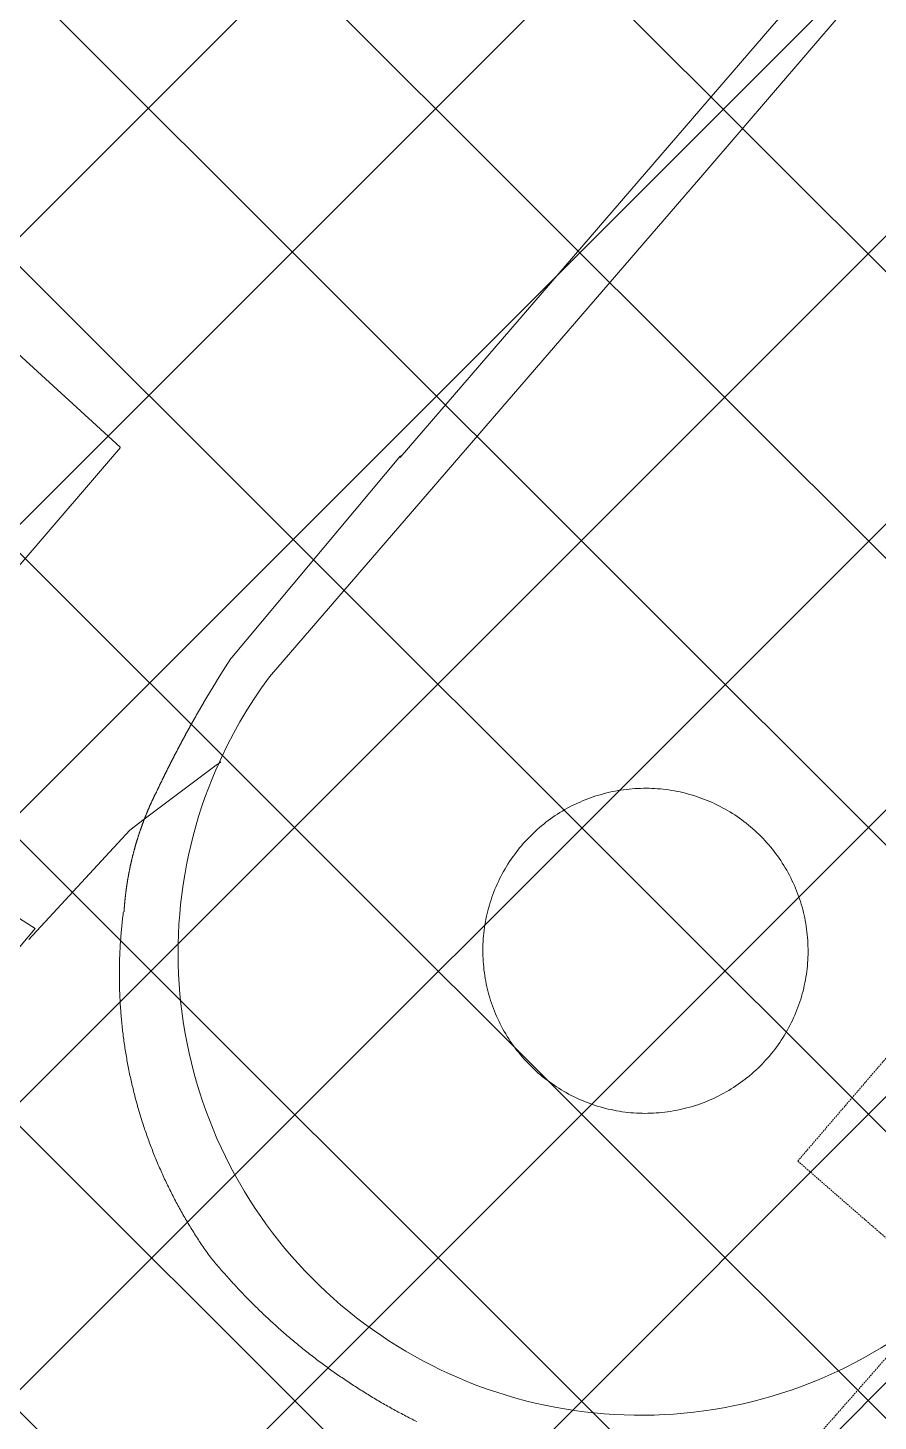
# Model space of a CAD drawing. Header units: millimetres. Extents: x 833924389 to 835767163, y 817400000 to 818811854.
# Drawn here: x 834249586 to 834275785, y 817790328 to 817833277 of the extents above; entities that cross this region are included whole.
import ezdxf

# ---------------------------------------------------------------- set-up
doc = ezdxf.new("R2010")
doc.units = ezdxf.units.MM
doc.header["$LTSCALE"] = 10
doc.header["$MEASUREMENT"] = 0
doc.linetypes.add('HIDDEN', pattern=[0.375, 0.25, -0.125])
doc.layers.add('01_Base_Plan', color=5, linetype='Continuous', lineweight=5)
doc.layers.add('12_AEL_Outline', color=253, linetype='HIDDEN', lineweight=5)
doc.layers.add('_MTR', color=190, linetype='Continuous')
doc.linetypes.add('11sw3b$0$B1_BDYF', pattern='A,2.5,-0.5,[130,ltypeshp.shx,S=0.5,R=0,X=0,Y=0],-0.5', length=3.5)

# ---------------------------------------------------------------- blocks, each defined once
blk = doc.blocks.new('11sw3b$0$BDYGA')
at = {"color": 0, "linetype": 'Continuous'}
for p, q in [((0, 0.5), (0, -0.5)), ((1, -0.5), (0, 0.5)), ((0, -0.5), (1, 0.5)), ((1, 0.5), (1, -0.5))]:
    blk.add_line(p, q, dxfattribs=at)

msp = doc.modelspace()

# ---------------------------------------------------------------- hatches: boundary and pattern name
at = {"layer": '_MTR'}
h = msp.add_hatch(dxfattribs=at)
h.set_pattern_fill('ANSI37', color=256, scale=50000, style=0)
h.set_pattern_definition([(45, (0, 0), (-4419.417382415922, 4419.417382415922), []), (135, (0, 0), (-4419.417382415922, -4419.417382415922), [])])
h.paths.add_polyline_path([(834719025.0676242, 818175044.075776), (834829436.1637323, 818440899.0154631), (834544329.9875726, 818440899.0154631), (834540047.6918651, 818430486.7932322), (834494662.9516805, 818320135.7028404), (834491212.3501357, 818312096.8899884), (834489639.5860337, 818307373.809575), (834488467.7132754, 818300887.678466), (834488287.0573709, 818295402.6064734), (834489123.4445984, 818289469.5896976), (834490523.0838149, 818284300.8385714), (834492959.6897802, 818278585.4277595), (834497359.5052412, 818271989.8078504), (834500943.2578423, 818268402.4543666), (834504241.8491156, 818265890.0219382), (834506773.0374651, 818264239.4954746), (834509304.2258146, 818262588.969011), (834549547.6363403, 818245865.156262), (834521788.9357352, 818162669.0288637), (834512956.6186229, 818145898.9397866), (834505350.3781369, 818132402.978609), (834498851.625464, 818120358.1720601), (834490645.3412085, 818106191.5494635), (834483043.1765755, 818093566.7455992), (834465497.3880057, 818066156.0749869), (834456186.300847, 818052465.0283059), (834449435.9111947, 818042521.66696), (834429928.4301713, 818015782.6322176), (834415902.0111922, 817997330.5279367), (834409718.1436859, 817989384.889797), (834403534.2761798, 817981439.2516572), (834394016.1354766, 817969342.6524115), (834384497.9947733, 817957246.0531657), (834384196.2479563, 817957465.7651209), (834383970.486986, 817957155.7107403), (834383668.7401689, 817957375.4226955), (834373771.4691136, 817944987.7532318), (834364116.6359974, 817932940.1560837), (834338369.9503223, 817901865.9044347), (834312960.6002681, 817923872.0998209), (834209698.3762193, 817804043.8972573), (834227751.7111311, 817788294.3273865), (834200289.8007177, 817756392.265157), (834200199.724341, 817740873.0267123), (834297136.0119622, 817740548.3312696), (834302265.9142908, 817746345.470729), (834311723.710097, 817738300.4580544), (834346243.1186241, 817778329.7402205), (834364573.705298, 817762532.4600164), (834407168.9888211, 817811985.372018), (834383971.3268652, 817831671.3361453), (834391017.2140669, 817839762.6321478), (834398063.1012684, 817847853.9281503), (834393622.2417772, 817851485.7044563), (834400812.4917518, 817859771.4107764), (834410480.1317945, 817870197.1213068), (834420147.7718372, 817880622.8318372), (834432126.5932153, 817893299.2699163), (834444105.4145935, 817905975.7079954), (834443206.2002442, 817906758.256021), (834448849.565658, 817912919.9467099), (834457587.7981888, 817922310.4511203), (834467322.5562106, 817932771.8674097), (834475815.8031626, 817941811.4303546), (834484309.0501144, 817950850.9932995), (834500967.9967005, 817969577.1101549), (834519622.9840564, 817991615.6157014), (834532610.7469565, 818008021.8481278), (834547321.4079989, 818027597.5088168), (834557595.9281648, 818042498.3314748), (834567870.4483306, 818057399.1541326), (834574643.1744547, 818067927.9632175), (834585340.6881095, 818084953.331677), (834592493.7733289, 818096984.115135), (834598987.1398113, 818108698.8436586), (834606301.2519822, 818122736.6486193), (834611699.1689881, 818133599.211997), (834616705.1358873, 818145548.4517179), (834618535.0408169, 818149916.4335908), (834621711.1027862, 818157497.6914387), (834627057.6022652, 818172444.2824591), (834631612.1834006, 818185176.9988407), (834639686.340077, 818207748.9860169)])

# ---------------------------------------------------------------- linework, layer by layer
at = {"layer": '01_Base_Plan', "linetype": '11sw3b$0$B1_BDYF'}
msp.add_line((834252425.5699999, 817820351.49), (834243104.59, 817828891.869999), dxfattribs=at)
at = {"layer": '01_Base_Plan', "linetype": 'Continuous', "flags": 128}
for points in [[(834261053.1, 817820030.5), (834272514.1999999, 817833319.499999), (834284173, 817846583.799999), (834297857.3000001, 817862565.3000009), (834314860, 817881869.9999989), (834315800, 817881109.999999)], [(834253166.6, 817808863.5000011), (834253170.9, 817808874.9000001), (834253174.0999999, 817808883.0999991), (834253175.3, 817808886.1999999), (834253179.6999999, 817808897.600001), (834253184.2, 817808908.9000001), (834253188.6, 817808920.299999), (834253193.1, 817808931.600001), (834253197.5, 817808943), (834253202, 817808954.299999), (834253206.5, 817808965.6000011), (834253211, 817808976.9), (834253215.5, 817808988.2), (834253220.1, 817808999.500001), (834253224.5999999, 817809010.8000001), (834253229.1999999, 817809022.0999999), (834253233.8000001, 817809033.399999), (834253238.4, 817809044.6999999), (834253243, 817809056), (834253247.6, 817809067.199999), (834253252.2, 817809078.500001), (834253256.9000001, 817809089.7), (834253261.6, 817809101), (834253266.1999999, 817809112.1999991), (834253270.9, 817809123.5000011), (834253275.6, 817809134.7), (834253280.4000001, 817809145.9), (834253285.1, 817809157.0999991), (834253289.9, 817809168.400001), (834253294.6, 817809179.6), (834253299.4, 817809190.8), (834253304.2, 817809202), (834253309, 817809213.199999), (834253313.8, 817809224.300001), (834253318.6999999, 817809235.5), (834253323.5, 817809246.7), (834253328.4, 817809257.9), (834253333.3000001, 817809268.999999), (834253338.2, 817809280.200001), (834253343.1, 817809291.300001), (834253348, 817809302.5), (834253353, 817809313.6), (834253357.9, 817809324.7), (834253362.9, 817809335.8), (834253367.9, 817809346.8999989), (834253372.9, 817809358.100001), (834253377.9, 817809369.200001), (834253382.9, 817809380.3), (834253387.9, 817809391.3000001), (834253393, 817809402.4), (834253398, 817809413.5), (834253403.1, 817809424.6), (834253408.1999999, 817809435.6), (834253413.3000001, 817809446.6999991), (834253418.5, 817809457.699999), (834253423.6, 817809468.8000009), (834253428.7, 817809479.800001), (834253433.9, 817809490.900001), (834253439.0999999, 817809501.9), (834253444.3, 817809512.9), (834253449.5, 817809523.9), (834253454.7, 817809534.9), (834253459.9, 817809545.9), (834253465.1999999, 817809556.9), (834253470.5, 817809567.9), (834253475.6999999, 817809578.9), (834253481, 817809589.8), (834253486.3, 817809600.8000001), (834253491.5999999, 817809611.8), (834253497, 817809622.6999999), (834253502.3000001, 817809633.5999999), (834253507.6999999, 817809644.6), (834253513.1, 817809655.5), (834253518.4, 817809666.4), (834253523.8, 817809677.4000001), (834253529.3000001, 817809688.300001), (834253534.6999999, 817809699.200001), (834253540.1, 817809710.100001), (834253545.5999999, 817809721.000001), (834253551.1, 817809731.799999), (834253561.6, 817809752.599999), (834253566.8000001, 817809763.5999991), (834253572, 817809774.599999), (834253577.2, 817809785.5999991), (834253582.5, 817809796.599999), (834253587.7, 817809807.600001), (834253592.9000001, 817809818.6000011), (834253598.2, 817809829.600001), (834253603.4, 817809840.6000011), (834253608.6999999, 817809851.600001), (834253613.9, 817809862.6000011), (834253619.1999999, 817809873.600001), (834253624.5, 817809884.6), (834253629.7, 817809895.5000011), (834253635, 817809906.500001), (834253640.3, 817809917.5), (834253645.5, 817809928.5), (834253650.8, 817809939.5), (834253656.1, 817809950.4), (834253661.4, 817809961.4), (834253666.6999999, 817809972.4), (834253672, 817809983.3), (834253677.3, 817809994.3000001), (834253682.5999999, 817810005.3), (834253687.9, 817810016.1999999), (834253693.1999999, 817810027.2), (834253698.5, 817810038.1999999), (834253703.8000001, 817810049.0999999), (834253709.1, 817810060.1), (834253714.5, 817810071), (834253719.8, 817810082), (834253725.1, 817810092.9000009), (834253730.5, 817810103.9), (834253735.8000001, 817810114.800001), (834253741.2, 817810125.800001), (834253746.5, 817810136.700001), (834253751.9, 817810147.700001), (834253757.2, 817810158.600001), (834253762.6, 817810169.500001), (834253767.9, 817810180.500001), (834253773.3, 817810191.4000009), (834253778.7, 817810202.299999), (834253784.1, 817810213.300001), (834253789.4, 817810224.199999), (834253794.8000001, 817810235.099999), (834253800.2, 817810245.999999), (834253805.5999999, 817810256.999999), (834253811, 817810267.899999), (834253816.4, 817810278.8), (834253821.8000001, 817810289.6999999), (834253827.2, 817810300.5999999), (834253832.6, 817810311.5), (834253838, 817810322.5), (834253843.4, 817810333.4), (834253848.9, 817810344.3), (834253854.3, 817810355.2), (834253859.7, 817810366.1), (834253865.1, 817810377), (834253870.6, 817810387.9), (834253876, 817810398.800001), (834253881.5, 817810409.700001), (834253886.9000001, 817810420.600001), (834253892.4, 817810431.500001), (834253897.8000001, 817810442.399999), (834253903.3, 817810453.1999991), (834253908.7, 817810464.1), (834253914.2, 817810475), (834253919.6999999, 817810485.9), (834253925.1, 817810496.8), (834253930.5999999, 817810507.6999999), (834253936.1, 817810518.5), (834253941.6, 817810529.4), (834253947.1, 817810540.3), (834253952.5999999, 817810551.200001), (834253958.1, 817810562.000001), (834253963.6, 817810572.899999), (834253969.1, 817810583.799999), (834253974.5999999, 817810594.5999991), (834253980.1, 817810605.5), (834253985.6, 817810616.3), (834253991.1, 817810627.2), (834253996.5999999, 817810638.1), (834254002.2, 817810648.9), (834254007.6999999, 817810659.8000001), (834254013.2, 817810670.600001), (834254018.8, 817810681.500001), (834254024.3000001, 817810692.299999), (834254029.8000001, 817810703.1999991), (834254035.4000001, 817810714), (834254040.9, 817810724.8), (834254046.5, 817810735.6999999), (834254052.1, 817810746.5), (834254057.5999999, 817810757.300001), (834254063.1999999, 817810768.200001), (834254068.8, 817810778.999999), (834254074.3, 817810789.799999), (834254079.9, 817810800.7), (834254085.5, 817810811.5), (834254091.0999999, 817810822.3), (834254096.7, 817810833.1), (834254102.3000001, 817810844.000001), (834254107.9, 817810854.800001), (834254113.5, 817810865.599999), (834254119.1, 817810876.399999), (834254124.7, 817810887.2), (834254130.3, 817810898), (834254135.9, 817810908.8), (834254141.5, 817810919.600001), (834254147.2, 817810930.400001), (834254152.8000001, 817810941.199999), (834254158.4, 817810952), (834254164.1, 817810962.8), (834254169.6999999, 817810973.6), (834254175.3, 817810984.4), (834254181, 817810995.200001), (834254186.6, 817811005.999999), (834254192.3, 817811016.799999), (834254197.9, 817811027.6), (834254203.6, 817811038.4), (834254209.3, 817811049.2), (834254214.9, 817811059.900001), (834254220.6, 817811070.699999), (834254226.3, 817811081.499999), (834254232, 817811092.3000001), (834254237.6, 817811103), (834254243.3, 817811113.8000001), (834254249, 817811124.600001), (834254254.7, 817811135.299999), (834254260.4, 817811146.1), (834254266.1, 817811156.9), (834254271.8, 817811167.6), (834254277.5, 817811178.400001), (834254283.1999999, 817811189.200001), (834254289, 817811199.8999989), (834254294.6999999, 817811210.7), (834254300.4, 817811221.4000001), (834254306.1, 817811232.1999999), (834254311.9, 817811242.900001), (834254317.5999999, 817811253.699999), (834254323.3000001, 817811264.4), (834254329.1, 817811275.1), (834254334.8, 817811285.9), (834254340.6, 817811296.599999), (834254346.3, 817811307.3), (834254352.1, 817811318.1), (834254357.9, 817811328.8000001), (834254363.6, 817811339.5000011), (834254369.4, 817811350.299999), (834254375.2, 817811361), (834254380.9, 817811371.7), (834254386.7, 817811382.4), (834254392.5, 817811393.200001), (834254398.3, 817811403.899999), (834254404.1, 817811414.6), (834254409.9, 817811425.3), (834254415.7, 817811436.0000011), (834254421.5, 817811446.6999991), (834254427.3, 817811457.4), (834254433.1, 817811468.1), (834254438.9, 817811478.800001), (834254444.7, 817811489.4999989), (834254450.6, 817811500.2), (834254456.4, 817811510.9), (834254462.1999999, 817811521.600001), (834254468, 817811532.299999), (834254473.9, 817811543), (834254479.7, 817811553.7), (834254485.6, 817811564.4), (834254491.4000001, 817811575.099999), (834254497.3000001, 817811585.8), (834254503.1, 817811596.4000001), (834254509, 817811607.100001), (834254514.8, 817811617.799999), (834254520.7, 817811628.5), (834254526.6, 817811639.1), (834254532.4, 817811649.8000009), (834254538.3000001, 817811660.4999989), (834254544.2, 817811671.1), (834254550.1, 817811681.8000001), (834254556, 817811692.5000011), (834254561.9, 817811703.1), (834254567.8, 817811713.8000001), (834254573.6999999, 817811724.400001), (834254579.6, 817811735.099999), (834254585.5, 817811745.6999999), (834254591.4, 817811756.4), (834254597.3000001, 817811767.0000011), (834254603.2, 817811777.6999999), (834254609.1, 817811788.3000001), (834254615.1, 817811799.0000011), (834254621, 817811809.599999), (834254626.9, 817811820.3000001), (834254632.9, 817811830.9), (834254638.8, 817811841.499999), (834254644.6999999, 817811852.1999999), (834254650.7, 817811862.8), (834254656.6, 817811873.4000009), (834254662.6, 817811884), (834254668.5, 817811894.6999999), (834254674.5, 817811905.300001), (834254680.5, 817811915.899999), (834254686.4, 817811926.5), (834254692.4000001, 817811937.100001), (834254698.4, 817811947.699999), (834254704.4000001, 817811958.4), (834254710.4, 817811969.000001), (834254716.3, 817811979.5999991), (834254722.3000001, 817811990.2), (834254728.3, 817812000.800001), (834254734.3, 817812011.399999), (834254740.3, 817812022), (834254746.3, 817812032.600001), (834254752.3000001, 817812043.199999), (834254758.4000001, 817812053.8), (834254764.4, 817812064.4), (834254770.4000001, 817812074.8999989), (834254776.4, 817812085.5), (834254782.4, 817812096.100001), (834254788.5, 817812106.699999), (834254794.5, 817812117.3000001), (834254800.5, 817812127.8000009), (834254806.6, 817812138.4000001), (834254812.5999999, 817812149), (834254818.6999999, 817812159.600001), (834254824.7, 817812170.1), (834254830.8, 817812180.7), (834254836.9, 817812191.299999), (834254842.9000001, 817812201.8000001), (834254849, 817812212.400001), (834254855.1, 817812222.9999989), (834254861.1, 817812233.5), (834254867.1999999, 817812244.100001), (834254873.3, 817812254.6), (834254879.4, 817812265.2), (834254885.5, 817812275.699999), (834254891.6, 817812286.3000001), (834254897.6999999, 817812296.8000009), (834254903.8, 817812307.3), (834254909.9, 817812317.9), (834254916, 817812328.400001), (834254922.1, 817812339), (834254928.1999999, 817812349.5), (834254934.3, 817812359.999999), (834254940.5, 817812370.6), (834254946.6, 817812381.1000011), (834254952.7, 817812391.6), (834254958.8000001, 817812402.100001), (834254965, 817812412.599999), (834254971.1, 817812423.1999999), (834254977.3000001, 817812433.700001), (834254983.4, 817812444.2), (834254989.6, 817812454.700001), (834254995.6999999, 817812465.1999999), (834255001.9, 817812475.6999999), (834255008, 817812486.199999), (834255014.1999999, 817812496.7), (834255020.4000001, 817812507.200001), (834255026.6, 817812517.6999999), (834255032.6999999, 817812528.200001), (834255038.9000001, 817812538.699999), (834255045.1, 817812549.2), (834255051.3000001, 817812559.6999991), (834255057.5, 817812570.1999999), (834255063.7, 817812580.700001), (834255069.9, 817812591.2), (834255076.0999999, 817812601.7), (834255082.3, 817812612.1), (834255088.5, 817812622.6), (834255094.7, 817812633.0999991), (834255100.9, 817812643.5999999), (834255107.1, 817812653.999999), (834255113.4, 817812664.5), (834255119.6, 817812675.000001), (834255125.8000001, 817812685.4), (834255132.1, 817812695.9000009), (834255138.3, 817812706.4), (834255144.6, 817812716.800001), (834255150.8, 817812727.299999), (834255157, 817812737.7), (834255163.3000001, 817812748.199999), (834255169.6, 817812758.5999999), (834255175.8, 817812769.099999), (834255182.1, 817812779.5), (834255188.4, 817812789.999999), (834255194.6, 817812800.4), (834255200.9000001, 817812810.799999), (834255207.1999999, 817812821.3), (834255213.5, 817812831.700001), (834255219.7, 817812842.1), (834255226, 817812852.600001), (834255232.3000001, 817812863), (834255238.6, 817812873.4000009), (834255244.9000001, 817812883.9), (834255251.2, 817812894.300001), (834255257.5, 817812904.6999999), (834255263.9, 817812915.100001), (834255270.2, 817812925.5), (834255276.5, 817812935.9000009), (834255282.8000001, 817812946.3), (834255289.1, 817812956.800001), (834255295.5, 817812967.1999999), (834255301.8000001, 817812977.600001), (834255308.1, 817812988), (834255314.5, 817812998.4000009), (834255320.8, 817813008.8), (834255327.2, 817813019.200001), (834255333.5, 817813029.6), (834255339.9, 817813039.899999), (834255346.2, 817813050.3), (834255352.6, 817813060.699999), (834255359, 817813071.0999999), (834255365.3, 817813081.499999), (834255371.7, 817813091.9), (834255378.1, 817813102.1999999), (834255384.5, 817813112.6000011), (834255390.8000001, 817813123), (834255397.2, 817813133.4000009), (834255403.5999999, 817813143.7), (834255410, 817813154.100001), (834255416.4, 817813164.5), (834255422.8, 817813174.799999), (834255429.2, 817813185.1999999), (834255435.6, 817813195.4999989), (834255442, 817813205.9), (834255448.5, 817813216.2), (834255454.9, 817813226.600001), (834255461.3, 817813236.9), (834255467.7, 817813247.300001), (834255474.2, 817813257.6), (834255480.6, 817813267.999999), (834255487, 817813278.3), (834255493.5, 817813288.699999), (834255499.9000001, 817813299.0000011), (834255506.4, 817813309.3), (834255512.8000001, 817813319.700001), (834255519.3000001, 817813330), (834255525.7, 817813340.299999), (834255532.2, 817813350.6), (834255538.7, 817813361), (834255545.1, 817813371.300001), (834255551.6, 817813381.5999999), (834255558.1, 817813391.899999), (834255564.6, 817813402.2), (834255571, 817813412.5), (834255577.5, 817813422.800001), (834255584, 817813433.1), (834255590.5, 817813443.499999), (834255597, 817813453.8000001), (834255603.5, 817813464.1), (834255610, 817813474.300001), (834255616.5, 817813484.6), (834255623.1, 817813494.899999), (834255629.6, 817813505.2), (834255636.1, 817813515.5), (834255642.6, 817813525.800001), (834255649.1, 817813536.1), (834255655.7, 817813546.3999989), (834255662.2, 817813556.600001), (834255668.7, 817813566.9), (834255675.3, 817813577.199999), (834255681.8000001, 817813587.5), (834255688.4, 817813597.7), (834255694.9, 817813607.9999989), (834255701.5, 817813618.3), (834255708, 817813628.5), (834255714.5999999, 817813638.800001), (834255721.2, 817813649.1), (834255727.7, 817813659.299999), (834255734.3, 817813669.600001), (834255740.9, 817813679.8000001), (834255747.5, 817813690.099999), (834255754.1, 817813700.3000009), (834255760.6, 817813710.6), (834255767.2, 817813720.799999), (834255773.8, 817813731.000001), (834255780.4000001, 817813741.3), (834255787, 817813751.4999989), (834255793.6, 817813761.700001), (834255800.2, 817813772), (834255806.9, 817813782.199999), (834255813.5, 817813792.4000009), (834255820.1, 817813802.7), (834255826.6999999, 817813812.899999), (834255833.3000001, 817813823.100001), (834255875.2, 817813869.9999989), (834261070, 817820080)], [(834271753.9, 817800920.399999), (834271756.1999999, 817800922.2), (834271823.4, 817800977.1999999), (834271890.0999999, 817801033.8), (834271955.8, 817801091.499999), (834272020.5, 817801150.4000001), (834272084.2, 817801210.4), (834272146.8, 817801271.500001), (834272208.3000001, 817801333.699999), (834272320, 817801452.299999), (834272378.3, 817801517.5), (834272435.5, 817801583.699999), (834272491.5, 817801650.800001), (834272546.4, 817801719.000001), (834272600.1, 817801788.1), (834272652.5, 817801858.100001), (834272703.6999999, 817801929), (834272753.7, 817802000.800001), (834272802.4000001, 817802073.5), (834272849.8, 817802147), (834272895.9, 817802221.3), (834272940.8, 817802296.3999989), (834272984.3, 817802372.300001), (834273026.5, 817802448.9999989), (834273067.3, 817802526.3000001), (834273106.8, 817802604.4), (834273144.9, 817802683.1), (834273181.6, 817802762.499999), (834273217, 817802842.5999991), (834273250.9, 817802923.1999999), (834273283.4, 817803004.4), (834273314.5, 817803086.200001), (834273344.2, 817803168.500001), (834273372.4, 817803251.3), (834273399.1999999, 817803334.5), (834273424.5, 817803418.299999), (834273448.4, 817803502.499999), (834273470.8, 817803586.999999), (834273491.7, 817803672), (834273511.1, 817803757.300001), (834273529, 817803842.9000009), (834273545.4, 817803928.8), (834273560.4, 817804015.000001), (834273573.8000001, 817804101.5000011), (834273585.7, 817804188.100001), (834273596.1, 817804275), (834273604.9, 817804362), (834273612.3000001, 817804449.200001), (834273618.0999999, 817804536.499999), (834273622.4, 817804623.9), (834273625.2, 817804711.300001), (834273626.4, 817804798.800001), (834273626.2, 817804886.1999999), (834273624.4, 817804973.6999999), (834273621, 817805061.100001), (834273616.2, 817805148.4999989), (834273609.8, 817805235.6999999), (834273601.9, 817805322.799999), (834273592.5, 817805409.8000001), (834273581.5, 817805496.5999999), (834273569.0999999, 817805583.2), (834273555.1, 817805669.600001), (834273539.6, 817805755.6999999), (834273522.6999999, 817805841.499999), (834273504.1999999, 817805926.9999989), (834273484.1999999, 817806012.2), (834273462.8, 817806096.999999), (834273439.9, 817806181.3999989), (834273415.5, 817806265.4), (834273389.6, 817806348.999999), (834273362.3000001, 817806432.1), (834273333.6, 817806514.699999), (834273303.4, 817806596.799999), (834273271.8, 817806678.400001), (834273238.6999999, 817806759.400001), (834273204.3, 817806839.8), (834273168.4, 817806919.600001), (834273131.1999999, 817806998.8), (834273092.6, 817807077.299999), (834273052.6, 817807155.0999991), (834273011.3000001, 817807232.1999999), (834272968.6, 817807308.499999), (834272924.6, 817807384.099999), (834272879.3000001, 817807459.000001), (834272832.7, 817807533), (834272784.8000001, 817807606.2), (834272735.6, 817807678.6), (834272685.1999999, 817807750.0999999), (834272633.5, 817807820.699999), (834272580.6, 817807890.3), (834272526.5, 817807959.100001), (834272471.3, 817808026.9000009), (834272414.8000001, 817808093.6999991), (834272357.1999999, 817808159.499999), (834272298.4, 817808224.300001), (834272238.5, 817808288.1), (834272177.5, 817808350.8000001), (834272115.5, 817808412.5), (834272052.3, 817808472.9999989), (834271988.0999999, 817808532.5000011), (834271922.9, 817808590.8), (834271856.7, 817808647.9), (834271789.5, 817808703.9), (834271721.3, 817808758.7), (834271652.2, 817808812.3), (834271582.1, 817808864.700001), (834271511.1999999, 817808915.899999), (834271439.3, 817808965.8), (834271366.5999999, 817809014.5), (834271293.1, 817809061.899999), (834271218.8000001, 817809107.9999989), (834271143.5999999, 817809152.799999), (834271067.7, 817809196.2), (834270991, 817809238.399999), (834270913.6, 817809279.200001), (834270835.5, 817809318.6000011), (834270756.8, 817809356.699999), (834270677.4000001, 817809393.300001), (834270597.3000001, 817809428.6), (834270516.7, 817809462.5), (834270435.4, 817809494.9999989), (834270353.6999999, 817809526.000001), (834270271.3000001, 817809555.7), (834270188.5, 817809583.799999), (834270105.2, 817809610.6), (834270021.5, 817809635.8000001), (834269937.3, 817809659.600001), (834269852.7, 817809682), (834269767.8000001, 817809702.8), (834269682.4000001, 817809722.200001), (834269596.8000001, 817809740.1), (834269510.9, 817809756.4), (834269424.6999999, 817809771.299999), (834269338.2, 817809784.700001), (834269251.5, 817809796.499999), (834269164.6999999, 817809806.9), (834269077.5999999, 817809815.7), (834268990.5, 817809823.0000011), (834268903.1999999, 817809828.6999999), (834268815.8, 817809833.0000011), (834268728.3, 817809835.7), (834268640.9, 817809836.9), (834268553.4, 817809836.6), (834268465.9, 817809834.7), (834268378.5, 817809831.3), (834268291.1999999, 817809826.4000009), (834268203.9, 817809820), (834268116.8, 817809812.000001), (834268029.9, 817809802.6), (834267943.1, 817809791.6), (834267856.5, 817809779.100001), (834267770.1, 817809765.000001), (834267684, 817809749.500001), (834267598.2, 817809732.5), (834267512.6999999, 817809714), (834267427.6, 817809694), (834267342.8, 817809672.499999), (834267258.4000001, 817809649.499999), (834267174.4, 817809625.0999999), (834267090.8, 817809599.199999), (834267007.6999999, 817809571.799999), (834266925.1, 817809543), (834266843, 817809512.8000009), (834266761.5, 817809481.1), (834266680.5, 817809448.0000011), (834266600.1, 817809413.5), (834266520.3, 817809377.599999), (834266441.2, 817809340.299999), (834266362.7, 817809301.6999999), (834266284.9, 817809261.600001), (834266207.8, 817809220.3000001), (834266131.5, 817809177.5), (834266055.9000001, 817809133.5), (834265981.1, 817809088.099999), (834265907.0999999, 817809041.5), (834265833.9, 817808993.6), (834265761.6, 817808944.3), (834265690.1999999, 817808893.9), (834265619.6, 817808842.1999999), (834265549.9, 817808789.2), (834265481.2, 817808735.099999), (834265413.5, 817808679.8000001), (834265346.7, 817808623.299999), (834265280.9, 817808565.6), (834265216.0999999, 817808506.8), (834265152.4, 817808446.900001), (834265089.7, 817808385.9), (834265028.1, 817808323.799999), (834264967.6, 817808260.600001), (834264908.1999999, 817808196.4), (834264849.9, 817808131.1000011), (834264792.8000001, 817808064.8000001), (834264736.8, 817807997.6), (834264682.1, 817807929.4000009), (834264628.5, 817807860.200001), (834264576.0999999, 817807790.100001), (834264525, 817807719.2), (834264475.1, 817807647.299999), (834264426.5, 817807574.6), (834264379.1999999, 817807501), (834264333.1, 817807426.6), (834264288.4, 817807351.399999), (834264245, 817807275.5), (834264202.9, 817807198.799999), (834264162.0999999, 817807121.400001), (834264122.6999999, 817807043.299999), (834264084.7, 817806964.5000011), (834264048.1, 817806885.0999999), (834264012.8000001, 817806805), (834263979, 817806724.300001), (834263946.6, 817806643.100001), (834263915.5999999, 817806561.3), (834263886, 817806478.9), (834263857.9, 817806396.1), (834263831.2, 817806312.799999), (834263806, 817806229), (834263782.2, 817806144.8), (834263759.9, 817806060.1999999), (834263739.1, 817805975.299999), (834263719.8, 817805889.900001), (834263702, 817805804.300001), (834263685.7, 817805718.3), (834263670.9, 817805632.099999), (834263657.6, 817805545.700001), (834263645.8000001, 817805459.000001), (834263635.5, 817805372.099999), (834263626.7, 817805285.1), (834263619.5, 817805197.899999), (834263613.6999999, 817805110.6), (834263609.5, 817805023.2), (834263606.9, 817804935.799999), (834263605.6999999, 817804848.300001), (834263606.1, 817804760.8000001), (834263608, 817804673.4), (834263611.5, 817804585.9999989), (834263616.4000001, 817804498.600001), (834263622.9, 817804411.4), (834263630.9, 817804324.3), (834263640.5, 817804237.299999), (834263651.5, 817804150.5), (834263664.1, 817804063.899999), (834263678.1, 817803977.600001), (834263693.6999999, 817803891.5), (834263710.8, 817803805.7), (834263729.4, 817803720.1999999), (834263749.4, 817803635.0999999), (834263771, 817803550.3), (834263794, 817803465.9), (834263818.5, 817803381.899999), (834263844.4, 817803298.4), (834263871.8, 817803215.299999), (834263900.7, 817803132.6999999), (834263931, 817803050.5999999), (834263962.7, 817802969.1), (834263995.8000001, 817802888.2), (834264030.4000001, 817802807.800001), (834264066.3, 817802728), (834264103.6999999, 817802648.9), (834264142.4, 817802570.4999989), (834264182.4000001, 817802492.699999), (834264223.9, 817802415.5999999), (834264266.6, 817802339.299999), (834264310.7, 817802263.800001), (834264356.1, 817802188.9999989), (834264402.8000001, 817802115), (834264450.8, 817802041.9), (834264500, 817801969.5999991), (834264550.5999999, 817801898.1), (834264602.3000001, 817801827.5999999), (834264655.3, 817801757.9999989), (834264709.5, 817801689.300001), (834264764.8, 817801621.5999999), (834264821.4, 817801554.8000001), (834264879.1, 817801489.1), (834264937.9, 817801424.3), (834264997.9, 817801360.6), (834265058.9, 817801298), (834265121.1, 817801236.4000009), (834265184.3, 817801176.0000011), (834265248.5, 817801116.5999991), (834265313.8, 817801058.4), (834265380.0999999, 817801001.3), (834265447.4, 817800945.4), (834265515.6, 817800890.6), (834265584.8, 817800837.099999), (834265655, 817800784.8000001), (834265726, 817800733.6999999), (834265797.9, 817800683.900001), (834265870.6, 817800635.299999), (834265944.2, 817800588), (834266018.5999999, 817800541.9999989), (834266093.8000001, 817800497.300001), (834266169.8000001, 817800453.9), (834266246.5, 817800411.900001), (834266324, 817800371.200001), (834266402.0999999, 817800331.800001), (834266480.9, 817800293.9000001), (834266560.4, 817800257.300001), (834266640.4, 817800222.100001), (834266721.1, 817800188.300001), (834266802.4000001, 817800155.9), (834266884.1999999, 817800125), (834266966.6, 817800095.5), (834267049.4, 817800067.399999), (834267132.8000001, 817800040.7), (834267216.5, 817800015.6), (834267300.8, 817799991.9000009), (834267385.4, 817799969.699999), (834267470.3000001, 817799948.899999), (834267555.7, 817799929.6), (834267641.3000001, 817799911.900001), (834267727.3000001, 817799895.6), (834267813.5, 817799880.799999), (834267900, 817799867.6), (834267986.7, 817799855.799999), (834268073.6, 817799845.6), (834268160.5999999, 817799836.9), (834268247.8, 817799829.700001), (834268335.1, 817799823.9999989), (834268422.5, 817799819.9), (834268509.9, 817799817.299999), (834268597.4, 817799816.199999), (834268684.9, 817799816.6), (834268772.3, 817799818.6000011), (834268859.7, 817799822.1), (834268947.1, 817799827.099999), (834269034.3000001, 817799833.6), (834269121.4, 817799841.700001), (834269208.4, 817799851.299999), (834269295.1, 817799862.400001), (834269381.7, 817799875), (834269468, 817799889.1), (834269554.0999999, 817799904.6999999), (834269639.9, 817799921.9), (834269725.4, 817799940.5), (834269810.5, 817799960.6), (834269895.3, 817799982.1999999), (834269979.7, 817800005.3), (834270063.6, 817800029.8000001), (834270147.2, 817800055.8), (834270230.2, 817800083.3000001), (834270312.8, 817800112.1999991), (834270394.8, 817800142.5), (834270476.4000001, 817800174.3), (834270557.3, 817800207.5), (834270637.6, 817800242.1), (834270717.4, 817800278.000001), (834270796.5, 817800315.400001), (834270874.9000001, 817800354.1999999), (834270952.5999999, 817800394.300001), (834271029.6999999, 817800435.799999), (834271106, 817800478.599999), (834271181.5, 817800522.700001), (834271256.1999999, 817800568.1999999), (834271330.1999999, 817800614.9000001), (834271403.3, 817800662.900001), (834271475.6, 817800712.200001), (834271547, 817800762.8000009), (834271617.5, 817800814.6), (834271687.1, 817800867.6), (834271753.9, 817800920.399999)], [(834252548.1, 817806030.4000009), (834252548.9000001, 817806042.6), (834252549.6999999, 817806054.8000001), (834252550.5, 817806066.9), (834252551.3000001, 817806079.1), (834252552.1, 817806091.2), (834252553, 817806103.399999), (834252553.8, 817806115.499999), (834252554.6999999, 817806127.699999), (834252555.5999999, 817806139.799999), (834252556.5, 817806152.0000011), (834252557.4000001, 817806164.100001), (834252558.4, 817806176.200001), (834252559.3, 817806188.4), (834252560.3, 817806200.5), (834252561.3, 817806212.7), (834252562.3, 817806224.8), (834252563.3000001, 817806236.9), (834252564.3, 817806249.1), (834252565.4, 817806261.1999999), (834252566.5, 817806273.3), (834252567.5, 817806285.4999989), (834252568.6, 817806297.599999), (834252569.7, 817806309.6999991), (834252570.9000001, 817806321.900001), (834252572, 817806334.000001), (834252573.1999999, 817806346.100001), (834252574.3, 817806358.200001), (834252575.5, 817806370.4), (834252576.6999999, 817806382.5), (834252578, 817806394.6), (834252579.2, 817806406.7), (834252580.4, 817806418.8), (834252581.6999999, 817806430.9000001), (834252583, 817806443.1), (834252584.3, 817806455.1999999), (834252585.6, 817806467.3000001), (834252586.9, 817806479.4), (834252588.3, 817806491.5), (834252589.5999999, 817806503.599999), (834252591, 817806515.6999991), (834252592.4, 817806527.799999), (834252593.8000001, 817806539.899999), (834252595.1999999, 817806551.9999989), (834252596.6, 817806564.0999991), (834252598.0999999, 817806576.199999), (834252599.5999999, 817806588.300001), (834252601, 817806600.400001), (834252602.5, 817806612.500001), (834252604, 817806624.500001), (834252605.6, 817806636.600001), (834252607.1, 817806648.700001), (834252608.6999999, 817806660.800001), (834252610.2, 817806672.900001), (834252611.8, 817806684.900001), (834252613.4, 817806697.000001), (834252615.1, 817806709.100001), (834252616.7, 817806721.2), (834252618.3, 817806733.200001), (834252620, 817806745.300001), (834252621.7, 817806757.4), (834252623.4000001, 817806769.400001), (834252625.0999999, 817806781.500001), (834252626.8, 817806793.500001), (834252628.6, 817806805.600001), (834252630.3, 817806817.600001), (834252632.1, 817806829.700001), (834252633.9, 817806841.700001), (834252635.6999999, 817806853.800001), (834252637.5, 817806865.8000009), (834252639.4, 817806877.900001), (834252641.1999999, 817806889.900001), (834252643.1, 817806901.9000009), (834252644.9, 817806914.0000011), (834252646.8, 817806926.0000011), (834252648.8, 817806937.999999), (834252650.7, 817806950.099999), (834252652.6, 817806962.099999), (834252654.6, 817806974.099999), (834252656.6, 817806986.0999991), (834252658.5, 817806998.1), (834252660.5, 817807010.199999), (834252662.6, 817807022.2), (834252664.6, 817807034.2), (834252666.6999999, 817807046.1999999), (834252668.7, 817807058.1999999), (834252670.8, 817807070.1999999), (834252672.9, 817807082.1999999), (834252675, 817807094.2), (834252677.1, 817807106.2), (834252679.3, 817807118.2), (834252681.4, 817807130.2), (834252683.6, 817807142.100001), (834252685.8, 817807154.100001), (834252688, 817807166.099999), (834252690.1999999, 817807178.099999), (834252692.4000001, 817807189.999999), (834252694.7, 817807202), (834252696.9, 817807214), (834252699.2, 817807226), (834252701.5, 817807237.9), (834252703.8000001, 817807249.9000001), (834252706.2, 817807261.8), (834252708.5, 817807273.800001), (834252710.8, 817807285.700001), (834252713.2, 817807297.700001), (834252715.6, 817807309.599999), (834252718, 817807321.599999), (834252720.4, 817807333.5), (834252722.8, 817807345.4), (834252725.3000001, 817807357.4), (834252727.8, 817807369.3000001), (834252730.2, 817807381.200001), (834252732.7, 817807393.100001), (834252735.2, 817807405.0999991), (834252737.7, 817807416.9999989), (834252740.3, 817807428.9000001), (834252742.8, 817807440.8), (834252745.4, 817807452.7), (834252748, 817807464.600001), (834252750.6, 817807476.5000011), (834252753.2, 817807488.399999), (834252755.8000001, 817807500.299999), (834252758.5, 817807512.2), (834252761.1, 817807524.1), (834252763.8, 817807536), (834252766.5, 817807547.800001), (834252769.1999999, 817807559.6999991), (834252771.9000001, 817807571.599999), (834252774.6, 817807583.5), (834252777.4, 817807595.3000001), (834252780.2, 817807607.1999999), (834252782.9, 817807619.000001), (834252785.7, 817807630.899999), (834252788.5, 817807642.8000001), (834252791.4, 817807654.6), (834252794.2, 817807666.4), (834252797.1, 817807678.3000009), (834252799.9, 817807690.099999), (834252802.8, 817807702), (834252805.7, 817807713.8000001), (834252808.6, 817807725.6), (834252811.6, 817807737.400001), (834252814.5, 817807749.299999), (834252817.5, 817807761.1), (834252820.4, 817807772.9), (834252823.4, 817807784.700001), (834252826.4, 817807796.499999), (834252829.5, 817807808.3000001), (834252832.5, 817807820.1), (834252835.5, 817807831.900001), (834252838.6, 817807843.6999991), (834252841.7, 817807855.4), (834252844.8, 817807867.1999999), (834252847.9000001, 817807879.000001), (834252851, 817807890.799999), (834252854.1999999, 817807902.5), (834252857.3000001, 817807914.3), (834252860.5, 817807926.100001), (834252863.6999999, 817807937.799999), (834252866.9, 817807949.6), (834252870.0999999, 817807961.300001), (834252873.3, 817807973.0999991), (834252876.5999999, 817807984.8), (834252879.8, 817807996.5), (834252883.1, 817808008.300001), (834252886.4, 817808020), (834252889.7, 817808031.7), (834252893, 817808043.400001), (834252896.4, 817808055.199999), (834252899.6999999, 817808066.9), (834252903.1, 817808078.6000011), (834252906.4, 817808090.299999), (834252909.8000001, 817808102), (834252913.3000001, 817808113.700001), (834252916.6999999, 817808125.399999), (834252920.1, 817808137), (834252923.6, 817808148.700001), (834252927, 817808160.399999), (834252930.5, 817808172.1), (834252934, 817808183.700001), (834252937.5, 817808195.4), (834252941.1, 817808207.1), (834252944.6, 817808218.6999991), (834252948.1999999, 817808230.4), (834252951.6999999, 817808242.0000011), (834252955.3000001, 817808253.599999), (834252958.9, 817808265.3), (834252962.5, 817808276.9000009), (834252966.2, 817808288.5), (834252969.8, 817808300.2), (834252973.5, 817808311.799999), (834252977.1999999, 817808323.4), (834252980.9, 817808335.000001), (834252984.6, 817808346.6), (834252988.3, 817808358.200001), (834252992, 817808369.8), (834252995.8000001, 817808381.4), (834252999.5, 817808392.899999), (834253003.3, 817808404.5), (834253007.1, 817808416.099999), (834253010.9, 817808427.7), (834253014.7, 817808439.200001), (834253018.5999999, 817808450.8), (834253022.4, 817808462.3000009), (834253026.3000001, 817808473.9), (834253030.2, 817808485.400001), (834253034.1, 817808497), (834253038, 817808508.5), (834253041.9, 817808520), (834253045.9, 817808531.6), (834253049.8000001, 817808543.099999), (834253053.8, 817808554.6), (834253057.8, 817808566.099999), (834253061.8000001, 817808577.5999999), (834253065.8, 817808589.1), (834253069.8000001, 817808600.6), (834253073.9, 817808612.1), (834253077.9, 817808623.600001), (834253082, 817808635.0999999), (834253086.0999999, 817808646.500001), (834253090.1999999, 817808658), (834253094.3, 817808669.500001), (834253098.5, 817808680.9000001), (834253102.6, 817808692.399999), (834253106.8, 817808703.8000001), (834253110.9, 817808715.299999), (834253115.1, 817808726.7), (834253119.3000001, 817808738.0999999), (834253123.6, 817808749.600001), (834253127.8000001, 817808761), (834253132, 817808772.399999), (834253136.3000001, 817808783.8), (834253140.6, 817808795.2), (834253144.9, 817808806.600001), (834253149.1999999, 817808818), (834253153.5, 817808829.399999), (834253157.8000001, 817808840.8), (834253162.2, 817808852.1), (834253166.6, 817808863.5000011)], [(834255451.5, 817795097.7), (834255416.8, 817795138.5999991), (834255382.3000001, 817795179.5000011), (834255347.8, 817795220.5), (834255313.5, 817795261.600001), (834255279.3000001, 817795302.9), (834255245.2, 817795344.2), (834255211.2, 817795385.600001), (834255171.6999999, 817795434), (834255140.7, 817795477.8), (834255109.9000001, 817795521.600001), (834255079.2, 817795565.5), (834255048.8, 817795609.5), (834255018.4, 817795653.7), (834254988.2, 817795697.899999), (834254958.2, 817795742.3000001), (834254928.4, 817795786.699999), (834254898.7, 817795831.3), (834254869.1, 817795876), (834254839.7, 817795920.8), (834254810.5, 817795965.700001), (834254781.4, 817796010.6999999), (834254752.5, 817796055.8), (834254723.8000001, 817796101), (834254695.1999999, 817796146.299999), (834254666.8, 817796191.6999999), (834254638.5999999, 817796237.1999991), (834254610.5, 817796282.8000001), (834254582.6, 817796328.500001), (834254554.8000001, 817796374.299999), (834254527.2, 817796420.2), (834254499.8, 817796466.2), (834254472.5, 817796512.3), (834254445.4, 817796558.499999), (834254418.5, 817796604.800001), (834254391.7, 817796651.1999999), (834254365.1, 817796697.699999), (834254338.6999999, 817796744.3000001), (834254312.4000001, 817796790.999999), (834254286.3000001, 817796837.8), (834254260.4, 817796884.6), (834254234.6, 817796931.600001), (834254209, 817796978.599999), (834254183.6, 817797025.800001), (834254158.3, 817797073.0000011), (834254133.3, 817797120.300001), (834254108.3, 817797167.7), (834254083.6, 817797215.1999999), (834254059, 817797262.8000009), (834254034.6, 817797310.5), (834254010.4, 817797358.3), (834253986.3, 817797406.099999), (834253962.4, 817797454.1), (834253938.7, 817797502.1), (834253915.1, 817797550.2), (834253891.8, 817797598.4), (834253868.6, 817797646.7), (834253845.5, 817797695), (834253822.7, 817797743.5), (834253800, 817797791.9999989), (834253777.5, 817797840.6000011), (834253755.2, 817797889.3000001), (834253733, 817797938.100001), (834253711, 817797986.9), (834253689.2, 817798035.800001), (834253667.6, 817798084.799999), (834253646.1, 817798133.9), (834253624.8, 817798183), (834253603.6999999, 817798232.3000001), (834253582.8, 817798281.6), (834253562, 817798331), (834253541.5, 817798380.4), (834253521.1, 817798429.9), (834253500.8000001, 817798479.4999989), (834253480.8000001, 817798529.200001), (834253460.9, 817798578.9), (834253441.2, 817798628.799999), (834253421.6999999, 817798678.6), (834253402.4, 817798728.599999), (834253383.3, 817798778.5999999), (834253364.3000001, 817798828.6999999), (834253345.5, 817798878.9000009), (834253326.9, 817798929.0999991), (834253308.5, 817798979.4), (834253290.2, 817799029.6999999), (834253272.0999999, 817799080.1999999), (834253254.1999999, 817799130.6999999), (834253236.5, 817799181.2), (834253219, 817799231.799999), (834253201.6999999, 817799282.5000011), (834253184.5, 817799333.2), (834253167.5, 817799384), (834253150.7, 817799434.900001), (834253134.1, 817799485.8000001), (834253117.6999999, 817799536.800001), (834253101.4000001, 817799587.8), (834253085.3000001, 817799638.9000009), (834253069.5, 817799690.099999), (834253053.8, 817799741.3), (834253038.1999999, 817799792.6), (834253022.9, 817799843.900001), (834253007.8000001, 817799895.300001), (834252992.8, 817799946.6999991), (834252978, 817799998.199999), (834252963.4, 817800049.6999991), (834252949, 817800101.299999), (834252934.8000001, 817800152.899999), (834252920.7, 817800204.600001), (834252906.9, 817800256.4), (834252893.2, 817800308.1), (834252879.7, 817800359.999999), (834252866.4000001, 817800411.900001), (834252853.3, 817800463.8000001), (834252840.4, 817800515.799999), (834252827.5999999, 817800567.8), (834252815.1, 817800619.899999), (834252802.7, 817800672), (834252790.5, 817800724.099999), (834252778.5, 817800776.3000001), (834252766.7, 817800828.6000011), (834252755.0999999, 817800880.899999), (834252743.7, 817800933.1999999), (834252732.4, 817800985.6), (834252721.4000001, 817801038.000001), (834252710.5, 817801090.399999), (834252699.8, 817801142.899999), (834252689.3, 817801195.4), (834252679, 817801248), (834252668.9000001, 817801300.5999999), (834252659, 817801353.2), (834252649.1999999, 817801405.9), (834252639.7, 817801458.6), (834252630.3, 817801511.399999), (834252621.1, 817801564.0999991), (834252612.1999999, 817801616.9000009), (834252603.4, 817801669.8000001), (834252594.8, 817801722.6), (834252586.3, 817801775.5), (834252578.1, 817801828.500001), (834252570.1, 817801881.4), (834252562.2, 817801934.4), (834252554.6, 817801987.400001), (834252547.1, 817802040.5), (834252539.8000001, 817802093.499999), (834252532.8000001, 817802146.600001), (834252525.9, 817802199.7), (834252519.1999999, 817802252.900001), (834252512.6, 817802306), (834252506.3, 817802359.200001), (834252500.2, 817802412.4), (834252494.1999999, 817802465.700001), (834252488.5, 817802518.9), (834252482.9, 817802572.2), (834252477.6, 817802625.499999), (834252472.4, 817802678.8), (834252467.4, 817802732.100001), (834252462.6, 817802785.4999989), (834252458, 817802838.8000001), (834252453.6, 817802892.200001), (834252449.4000001, 817802945.5999991), (834252445.3000001, 817802999), (834252441.5, 817803052.5), (834252437.8, 817803105.900001), (834252434.4, 817803159.299999), (834252431.1, 817803212.8), (834252428, 817803266.3000001), (834252425.2, 817803319.800001), (834252422.5, 817803373.299999), (834252420, 817803426.8000001), (834252417.7, 817803480.3000001), (834252415.5, 817803533.8), (834252413.6, 817803587.3000009), (834252411.9, 817803640.900001), (834252410.3, 817803694.399999), (834252409, 817803747.9), (834252407.8000001, 817803801.5), (834252406.9, 817803855.1), (834252406.1, 817803908.600001), (834252405.5, 817803962.200001), (834252405.1, 817804015.6999991), (834252404.9, 817804069.3), (834252404.9, 817804122.9), (834252405.1, 817804176.4), (834252405.5, 817804230), (834252406.1, 817804283.500001), (834252406.8, 817804337.099999), (834252407.8000001, 817804390.6), (834252408.9000001, 817804444.2), (834252410.3, 817804497.6999999), (834252411.8, 817804551.3000001), (834252413.5, 817804604.800001), (834252415.4000001, 817804658.399999), (834252417.6, 817804711.9), (834252419.9, 817804765.4), (834252422.3, 817804818.9), (834252425, 817804872.400001), (834252427.9, 817804925.899999), (834252431, 817804979.3), (834252434.2, 817805032.8000001), (834252437.7, 817805086.300001), (834252441.3, 817805139.699999), (834252445.1, 817805193.1), (834252449.2, 817805246.5), (834252453.4, 817805299.900001), (834252457.8, 817805353.3), (834252462.4, 817805406.7), (834252467.1999999, 817805460.000001), (834252472.1, 817805513.4000001), (834252477.3000001, 817805566.6999999), (834252482.7, 817805619.9999989), (834252488.2, 817805673.1999999), (834252494, 817805726.5000011), (834252499.9000001, 817805779.6999999), (834252506, 817805832.9000009), (834252512.3, 817805886.1), (834252518.9, 817805939.300001), (834252525.5, 817805992.4), (834252530.5, 817806030.300001)], [(834261570.7, 817790314.300001), (834261522.8000001, 817790338.199999), (834261474.9, 817790362.1999991), (834261427.1, 817790386.399999), (834261379.4, 817790410.700001), (834261331.6999999, 817790435.1999999), (834261284.2, 817790459.7), (834261236.5999999, 817790484.4), (834261189.2, 817790509.299999), (834261141.8, 817790534.2), (834261094.5, 817790559.3), (834261047.2, 817790584.5999999), (834261000, 817790609.9000001), (834260952.9, 817790635.399999), (834260905.9, 817790661), (834260858.9, 817790686.799999), (834260812, 817790712.7), (834260765.2, 817790738.700001), (834260718.5, 817790764.799999), (834260671.8, 817790791.099999), (834260625.2, 817790817.5000011), (834260578.6, 817790844.000001), (834260532.2, 817790870.6999999), (834260485.8000001, 817790897.500001), (834260439.5, 817790924.4), (834260393.2, 817790951.4000009), (834260347.1, 817790978.599999), (834260301, 817791005.899999), (834260255, 817791033.299999), (834260209.1, 817791060.799999), (834260163.1999999, 817791088.500001), (834260117.4, 817791116.3), (834260071.6999999, 817791144.300001), (834260026.1, 817791172.3), (834259980.5, 817791200.5), (834259935.1, 817791228.800001), (834259889.7, 817791257.300001), (834259844.4, 817791285.800001), (834259799.0999999, 817791314.5), (834259754, 817791343.3), (834259708.9, 817791372.300001), (834259663.9000001, 817791401.3000001), (834259619, 817791430.500001), (834259574.2, 817791459.799999), (834259529.4, 817791489.3000001), (834259484.8, 817791518.8), (834259440.1999999, 817791548.5), (834259395.7, 817791578.299999), (834259351.2, 817791608.200001), (834259306.9, 817791638.3), (834259262.6999999, 817791668.500001), (834259218.5, 817791698.6999999), (834259174.4, 817791729.1999999), (834259130.4, 817791759.7), (834259086.5, 817791790.4000001), (834259042.6, 817791821.2), (834258998.9, 817791852.1), (834258955.1999999, 817791883.0999991), (834258911.7, 817791914.2), (834258868.2, 817791945.4999989), (834258824.8, 817791976.9), (834258781.4, 817792008.4000009), (834258738.2, 817792039.999999), (834258695.1, 817792071.799999), (834258652, 817792103.599999), (834258609.1, 817792135.600001), (834258566.2, 817792167.7), (834258523.4, 817792199.8999989), (834258480.6999999, 817792232.3000001), (834258438.1, 817792264.699999), (834258395.6, 817792297.3), (834258353.2, 817792330), (834258310.8, 817792362.8), (834258268.5999999, 817792395.8000001), (834258226.4000001, 817792428.8), (834258184.4, 817792461.999999), (834258142.4, 817792495.200001), (834258100.5, 817792528.5999999), (834258058.7, 817792562.200001), (834258017, 817792595.799999), (834257975.4, 817792629.5), (834257933.9, 817792663.4), (834257892.5, 817792697.3), (834257851.2, 817792731.4000001), (834257810, 817792765.6), (834257768.8, 817792799.900001), (834257727.8, 817792834.4000001), (834257686.9, 817792868.8999989), (834257646, 817792903.5999999), (834257605.3000001, 817792938.300001), (834257564.6, 817792973.200001), (834257524.1, 817793008.199999), (834257483.6, 817793043.299999), (834257443.3000001, 817793078.500001), (834257403, 817793113.9), (834257362.9, 817793149.3000001), (834257322.8, 817793184.900001), (834257282.8000001, 817793220.5), (834257243, 817793256.3), (834257203.2, 817793292.199999), (834257163.5, 817793328.1999991), (834257124, 817793364.3000001), (834257084.5, 817793400.5), (834257045.1, 817793436.799999), (834257005.9, 817793473.200001), (834256966.7, 817793509.8), (834256927.6, 817793546.3999989), (834256888.7, 817793583.2), (834256849.8, 817793619.9999989), (834256811, 817793657), (834256772.4, 817793694.0999999), (834256733.8000001, 817793731.3), (834256695.4, 817793768.5), (834256657, 817793805.9000001), (834256618.8000001, 817793843.4), (834256580.6, 817793880.999999), (834256542.6, 817793918.8), (834256504.7, 817793956.599999), (834256466.9, 817793994.5), (834256429.0999999, 817794032.5000011), (834256391.5, 817794070.699999), (834256354, 817794108.8999989), (834256316.6, 817794147.2), (834256279.3000001, 817794185.699999), (834256242.1, 817794224.199999), (834256205, 817794262.9), (834256168.1, 817794301.6), (834256131.1999999, 817794340.500001), (834256094.4, 817794379.4), (834256057.8, 817794418.500001), (834256021.1999999, 817794457.699999), (834255984.8, 817794496.9), (834255948.5, 817794536.3000001), (834255912.3, 817794575.7), (834255876.1, 817794615.3), (834255840.1, 817794654.9999989), (834255804.3, 817794694.700001), (834255768.5, 817794734.6), (834255732.8, 817794774.499999), (834255697.2, 817794814.6), (834255661.8, 817794854.800001), (834255626.5, 817794895), (834255591.2, 817794935.4), (834255556.1, 817794975.8000001), (834255521.1, 817795016.4), (834255486.2, 817795057), (834255451.5, 817795097.7)]]:
    msp.add_lwpolyline(points, dxfattribs=at)
at = {"layer": '01_Base_Plan', "linetype": '11sw3b$0$B1_BDYF', "flags": 128}
for points in [[(834278535.3399999, 817794673.280001), (834278315.2641879, 817794458.408404), (834278090.603337, 817794248.335391), (834277861.462057, 817794043.158779), (834277627.9470409, 817793842.9741031), (834277390.167017, 817793647.8745711), (834277148.232698, 817793457.9510261), (834276902.256735, 817793273.291898), (834276652.353658, 817793093.98317), (834276398.639828, 817792920.10833), (834276141.2333771, 817792751.748338), (834275880.254159, 817792588.981585), (834275615.823692, 817792431.88386), (834275348.065097, 817792280.528308), (834275077.103052, 817792134.985405), (834274803.063718, 817791995.322918), (834274526.0746909, 817791861.6058741), (834274246.264946, 817791733.896537), (834273963.764767, 817791612.254371), (834273678.705691, 817791496.7360129), (834273391.2204479, 817791387.3952531), (834273101.4428959, 817791284.283), (834272809.507957, 817791187.447264), (834272515.5515649, 817791096.933136), (834272219.710591, 817791012.7827599), (834271922.1227831, 817790935.035318), (834271622.926705, 817790863.72701), (834271322.261667, 817790798.8910401), (834271020.267667, 817790740.557596), (834270717.085314, 817790688.753839), (834270412.8557811, 817790643.50389), (834270107.720719, 817790604.828818), (834269801.822204, 817790572.74663), (834269495.302671, 817790547.272266), (834269188.304839, 817790528.417586), (834268880.971653, 817790516.19137), (834268573.446213, 817790510.59931), (834268265.871708, 817790511.64401), (834267958.39135, 817790519.324983), (834267651.148307, 817790533.638653), (834267344.285641, 817790554.578356), (834267037.946229, 817790582.1343421), (834266732.27271, 817790616.293779), (834266427.4074111, 817790657.0407629), (834266123.492281, 817790704.356321), (834265820.668833, 817790758.2184219), (834265519.078061, 817790818.601987), (834265218.8603951, 817790885.4789001), (834264920.155625, 817790958.818022), (834264623.102829, 817791038.585205), (834264327.84032, 817791124.743309), (834264034.505579, 817791217.252215), (834263743.235189, 817791316.068851), (834263454.164769, 817791421.147205), (834263167.428918, 817791532.4383509), (834262883.161145, 817791649.89047), (834262601.493808, 817791773.4488729), (834262322.558059, 817791903.05603), (834262046.483774, 817792038.6515939), (834261773.3994999, 817792180.1724269), (834261503.432387, 817792327.552638), (834261236.708139, 817792480.723601), (834260973.35095, 817792639.613996), (834260713.483441, 817792804.1498431), (834260457.2266101, 817792974.254531), (834260204.699778, 817793149.848855), (834259956.020525, 817793330.851056), (834259711.304639, 817793517.176855), (834259470.6660681, 817793708.739495), (834259234.216855, 817793905.449781), (834259002.067094, 817794107.216123), (834258774.32488, 817794313.944574), (834258551.096256, 817794525.538875), (834258332.485158, 817794741.900507), (834258118.593377, 817794962.928726), (834257909.520503, 817795188.5206189), (834257705.363889, 817795418.5711429), (834257506.2185899, 817795652.973184), (834257312.177332, 817795891.617602), (834257123.3304651, 817796134.393278), (834256939.76592, 817796381.18717), (834256761.569168, 817796631.884367), (834256588.82318, 817796886.368141), (834256421.608389, 817797144.519999), (834256260.002656, 817797406.21974), (834256104.081224, 817797671.345512), (834255953.9166969, 817797939.773868), (834255809.578991, 817798211.379822), (834255671.135314, 817798486.0369099), (834255538.6501279, 817798763.617245), (834255412.1851201, 817799043.991584), (834255291.7991741, 817799327.029376), (834255177.548345, 817799612.598835), (834255069.485829, 817799900.566994), (834254967.661944, 817800190.799769), (834254872.124099, 817800483.1620239), (834254782.916779, 817800777.517627), (834254700.0815209, 817801073.729523), (834254623.656894, 817801371.65979), (834254553.678483, 817801671.169705), (834254490.1788709, 817801972.119814), (834254433.187625, 817802274.369985), (834254382.731281, 817802577.779485), (834254338.833332, 817802882.207045), (834254301.514219, 817803187.5109091), (834254270.791317, 817803493.54893), (834254246.678932, 817803800.17861), (834254229.18829, 817804107.257175), (834254218.327537, 817804414.641644), (834254214.1017281, 817804722.188892), (834254216.5128319, 817805029.755722), (834254225.5597249, 817805337.198923), (834254241.238196, 817805644.375343), (834254263.540944, 817805951.141956), (834254292.457585, 817806257.3559259), (834254327.9746541, 817806562.874675), (834254370.075614, 817806867.5559449), (834254418.740862, 817807171.257872), (834254473.947739, 817807473.839049), (834254535.67054, 817807775.158586), (834254603.880524, 817808075.0761851), (834254678.545933, 817808373.452197), (834254759.632, 817808670.147693), (834254847.10097, 817808965.024526), (834254940.912117, 817809257.945397), (834255041.0217611, 817809548.773916), (834255147.383286, 817809837.374666), (834255259.947172, 817810123.613272), (834255378.6610041, 817810407.3564539), (834255465.925031, 817810601.9454379), (834255548.072146, 817810785.124282), (834255728.383122, 817811157.812649), (834255919.441813, 817811525.107141), (834256121.087034, 817811886.697892), (834256333.1486701, 817812242.279851), (834256555.447816, 817812591.5530341), (834256787.796932, 817812934.2227801), (834257030, 817813270), (834270448.06, 817828823.2700009), (834281028.84, 817841159.9100009), (834292704.18, 817854955.97), (834305793.33, 817870257.0500001), (834315325.16, 817881168.470001), (834315800, 817881109.999999)], [(834220176.0100001, 817824534.52), (834240805.0600001, 817806774.17), (834252435.3, 817820343.149999)], [(834249620, 817805170), (834252730, 817808550.000001), (834253174.11, 817808883.08), (834255433.73, 817810577.8), (834255465.925031, 817810601.9454379), (834255530, 817810650)]]:
    msp.add_lwpolyline(points, dxfattribs=at)
at = {"layer": '12_AEL_Outline', "ltscale": 20}
msp.add_lwpolyline([(834238782.1986291, 817749841.7834343), (834277869.0289091, 817794370.6354289), (834273308.3547505, 817798344.5036745), (834330101.6194078, 817864560.2498016), (834334758.4751042, 817860577.1953207), (834336284.366625, 817862355.039184), (834335522.2044954, 817862948.3256621), (834351119.195783, 817881238.1199489), (834357084.7314924, 817876150.8889487), (834398404.8976374, 817926734.5430751), (834403717.9435346, 817933428.4952695), (834422482.9884349, 817957041.6789904)], dxfattribs=at)

# ---------------------------------------------------------------- block references
at = {"layer": '01_Base_Plan', "linetype": 'Continuous', "xscale": 7557.761044038362, "yscale": 999.9999999999998, "zscale": 1000, "rotation": 319.7226856147092}
msp.add_blockref('11sw3b$0$BDYGA', (834243721, 817810015.000001), dxfattribs=at)

doc.saveas('drawing.dxf')
